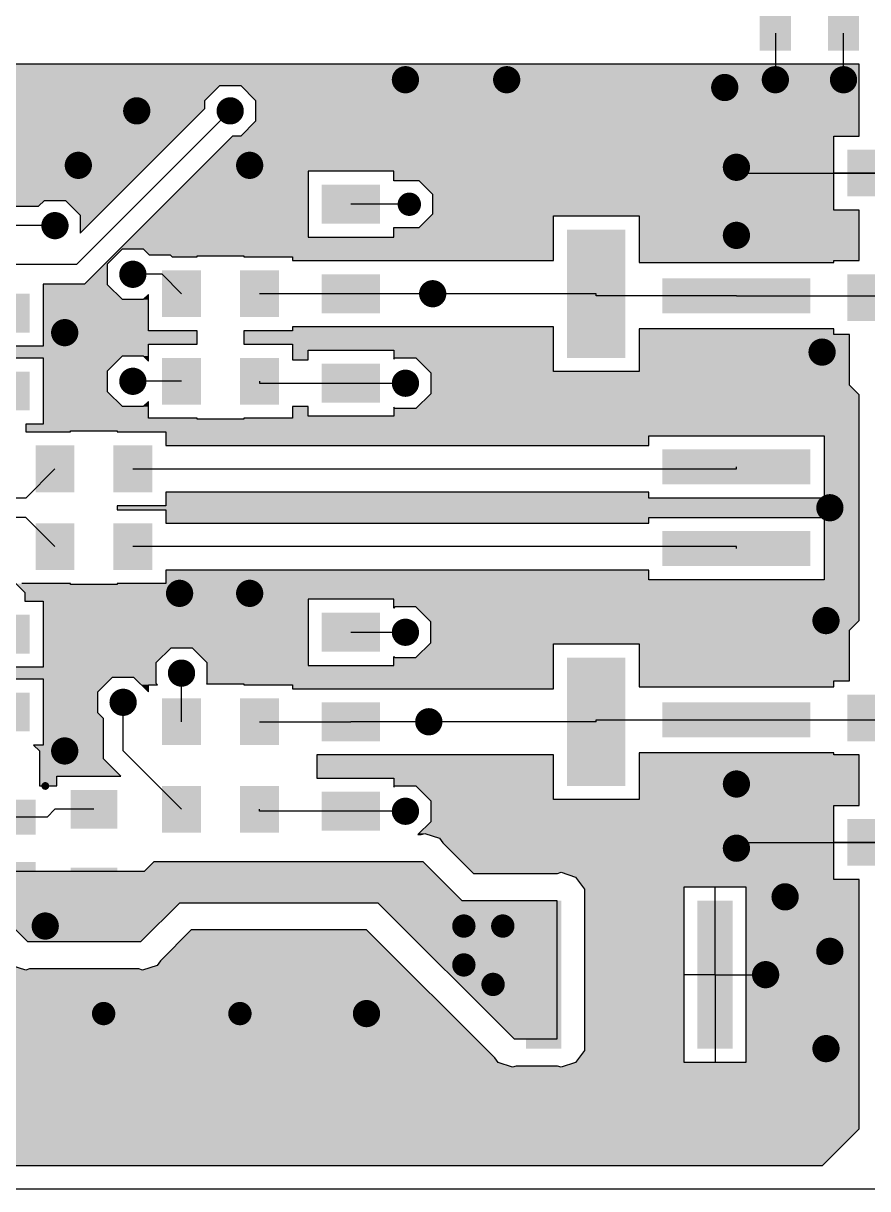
# Model space of a CAD drawing. Extents: x 295 to 953, y 10 to 290.
# Drawn here: x 735.9 to 779.2, y 80 to 139.9 of the extents above; entities that cross this region are included whole.
import ezdxf

# ---------------------------------------------------------------- set-up
doc = ezdxf.new("R2010")
doc.units = 0
doc.header["$LTSCALE"] = 5
doc.header["$MEASUREMENT"] = 0
doc.layers.get('0').update_dxf_attribs({"linetype": 'CONTINUOUS', "lineweight": 25})
doc.layers.add('16_COMP_GBR', color=4, linetype='CONTINUOUS')

msp = doc.modelspace()

# ---------------------------------------------------------------- linework, layer by layer
at = {"color": 7}
for points, const_width in [([(755.128, 137, 1), (755.828, 137, 1)], 0.7), ([(760.328, 137, 1), (761.028, 137, 1)], 0.7), ([(771.528, 136.6, 1), (772.228, 136.6, 1)], 0.7), ([(774.128, 137, 1), (774.828, 137, 1)], 0.7), ([(777.628, 137, 1), (778.328, 137, 1)], 0.7), ([(741.328, 135.4, 1), (742.028, 135.4, 1)], 0.7), ([(746.128, 135.4, 1), (746.828, 135.4, 1)], 0.7), ([(738.328, 132.6, 1), (739.028, 132.6, 1)], 0.7), ([(747.128, 132.6, 1), (747.828, 132.6, 1)], 0.7), ([(772.128, 132.5, 1), (772.828, 132.5, 1)], 0.7), ([(755.378, 130.6, 1), (755.978, 130.6, 1)], 0.6), ([(737.128, 129.5, 1), (737.828, 129.5, 1)], 0.7), ([(772.128, 129, 1), (772.828, 129, 1)], 0.7), ([(741.128, 127, 1), (741.828, 127, 1)], 0.7), ([(756.528, 126, 1), (757.228, 126, 1)], 0.7), ([(737.628, 124, 1), (738.328, 124, 1)], 0.7), ([(776.528, 123, 1), (777.228, 123, 1)], 0.7), ([(741.128, 121.5, 1), (741.828, 121.5, 1)], 0.7), ([(755.128, 121.4, 1), (755.828, 121.4, 1)], 0.7), ([(776.928, 115, 1), (777.628, 115, 1)], 0.7), ([(743.528, 110.6, 1), (744.228, 110.6, 1)], 0.7), ([(747.128, 110.6, 1), (747.828, 110.6, 1)], 0.7), ([(776.728, 109.2, 1), (777.428, 109.2, 1)], 0.7), ([(755.128, 108.6, 1), (755.828, 108.6, 1)], 0.7), ([(743.628, 106.5, 1), (744.328, 106.5, 1)], 0.7), ([(740.628, 105, 1), (741.328, 105, 1)], 0.7), ([(756.328, 104, 1), (757.028, 104, 1)], 0.7), ([(737.628, 102.5, 1), (738.328, 102.5, 1)], 0.7), ([(772.128, 100.8, 1), (772.828, 100.8, 1)], 0.7), ([(736.88, 100.7, 1), (737.08, 100.7, 1)], 0.2), ([(755.128, 99.4, 1), (755.828, 99.4, 1)], 0.7), ([(772.128, 97.5, 1), (772.828, 97.5, 1)], 0.7), ([(774.628, 95, 1), (775.328, 95, 1)], 0.7), ([(736.628, 93.5, 1), (737.328, 93.5, 1)], 0.7), ([(758.178, 93.5, 1), (758.778, 93.5, 1)], 0.6), ([(760.178, 93.5, 1), (760.778, 93.5, 1)], 0.6), ([(776.928, 92.2, 1), (777.628, 92.2, 1)], 0.7), ([(758.178, 91.5, 1), (758.778, 91.5, 1)], 0.6), ([(773.628, 91, 1), (774.328, 91, 1)], 0.7), ([(759.678, 90.5, 1), (760.278, 90.5, 1)], 0.6), ([(739.678, 89, 1), (740.278, 89, 1)], 0.6), ([(746.678, 89, 1), (747.278, 89, 1)], 0.6), ([(753.128, 89, 1), (753.828, 89, 1)], 0.7), ([(776.728, 87.2, 1), (777.428, 87.2, 1)], 0.7)]:
    msp.add_lwpolyline(points, format="xyb", close=True, dxfattribs=dict(at, const_width=const_width))
for points in [[(775.278, 140.3), (775.278, 138.5), (773.678, 140.3), (773.678, 138.5)], [(778.778, 140.3), (778.778, 138.5), (777.178, 140.3), (777.178, 138.5)], [(781.778, 133.4), (781.778, 131), (778.178, 133.4), (778.178, 131)], [(754.178, 131.6), (754.178, 129.6), (751.178, 131.6), (751.178, 129.6)], [(766.778, 129.3), (766.778, 122.7), (763.778, 129.3), (763.778, 122.7)], [(744.978, 127.2), (744.978, 124.8), (742.978, 127.2), (742.978, 124.8)], [(748.978, 127.2), (748.978, 124.8), (746.978, 127.2), (746.978, 124.8)], [(754.178, 127), (754.178, 125), (751.178, 127), (751.178, 125)], [(781.778, 127), (781.778, 124.6), (778.178, 127), (778.178, 124.6)], [(776.278, 126.8), (776.278, 125), (768.678, 126.8), (768.678, 125)], [(736.178, 126), (736.178, 124), (733.778, 126), (733.778, 124)], [(744.978, 122.7), (744.978, 120.3), (742.978, 122.7), (742.978, 120.3)], [(748.978, 122.7), (748.978, 120.3), (746.978, 122.7), (746.978, 120.3)], [(754.178, 122.4), (754.178, 120.4), (751.178, 122.4), (751.178, 120.4)], [(736.178, 122), (736.178, 120), (733.778, 122), (733.778, 120)], [(738.478, 118.2), (738.478, 115.8), (736.478, 118.2), (736.478, 115.8)], [(742.478, 118.2), (742.478, 115.8), (740.478, 118.2), (740.478, 115.8)], [(776.278, 118), (776.278, 116.2), (768.678, 118), (768.678, 116.2)], [(738.478, 114.2), (738.478, 111.8), (736.478, 114.2), (736.478, 111.8)], [(742.478, 114.2), (742.478, 111.8), (740.478, 114.2), (740.478, 111.8)], [(776.278, 113.8), (776.278, 112), (768.678, 113.8), (768.678, 112)], [(736.178, 109.5), (736.178, 107.5), (733.778, 109.5), (733.778, 107.5)], [(754.178, 109.6), (754.178, 107.6), (751.178, 109.6), (751.178, 107.6)], [(766.778, 107.3), (766.778, 100.7), (763.778, 107.3), (763.778, 100.7)], [(736.178, 105.5), (736.178, 103.5), (733.778, 105.5), (733.778, 103.5)], [(744.978, 105.2), (744.978, 102.8), (742.978, 105.2), (742.978, 102.8)], [(748.978, 105.2), (748.978, 102.8), (746.978, 105.2), (746.978, 102.8)], [(754.178, 105), (754.178, 103), (751.178, 105), (751.178, 103)], [(776.278, 105), (776.278, 103.2), (768.678, 105), (768.678, 103.2)], [(781.778, 105.4), (781.778, 103), (778.178, 105.4), (778.178, 103)], [(744.978, 100.7), (744.978, 98.3), (742.978, 100.7), (742.978, 98.3)], [(748.978, 100.7), (748.978, 98.3), (746.978, 100.7), (746.978, 98.3)], [(740.678, 100.5), (740.678, 98.5), (738.278, 100.5), (738.278, 98.5)], [(754.178, 100.4), (754.178, 98.4), (751.178, 100.4), (751.178, 98.4)], [(736.478, 100), (736.478, 98.2), (734.478, 100), (734.478, 98.2)], [(781.778, 99), (781.778, 96.6), (778.178, 99), (778.178, 96.6)], [(736.478, 96.8), (736.478, 95), (734.478, 96.8), (734.478, 95)], [(740.678, 96.5), (740.678, 94.5), (738.278, 96.5), (738.278, 94.5)], [(763.478, 94.8), (763.478, 87.2), (761.678, 94.8), (761.678, 87.2)], [(772.278, 94.8), (772.278, 87.2), (770.478, 94.8), (770.478, 87.2)]]:
    msp.add_solid(points, dxfattribs=at)
at = {"layer": '16_COMP_GBR', "color": 7}
for p, q in [((774.478, 139.4), (774.478, 137)), ((777.978, 137), (777.978, 139.4)), ((778.778, 137.8), (727.678, 137.8)), ((778.778, 134.1), (778.778, 137.8)), ((745.178, 135.938), (745.94, 136.7)), ((745.94, 136.7), (747.016, 136.7)), ((747.016, 136.7), (747.778, 135.938)), ((746.478, 135.4), (738.578, 127.5)), ((738.778, 129.114), (745.178, 135.514)), ((745.178, 135.514), (745.178, 135.938)), ((747.778, 135.938), (747.778, 134.862)), ((747.778, 134.862), (747.016, 134.1)), ((746.592, 134.1), (738.992, 126.5)), ((747.016, 134.1), (746.592, 134.1)), ((777.478, 134.1), (778.778, 134.1)), ((777.478, 130.3), (777.478, 134.1)), ((750.478, 132.3), (750.478, 128.9)), ((754.878, 132.3), (750.478, 132.3)), ((754.878, 131.8), (754.878, 132.3)), ((756.176, 131.8), (754.878, 131.8)), ((756.878, 131.098), (756.176, 131.8)), ((772.478, 132.2), (779.978, 132.2)), ((779.978, 132.2), (777.478, 132.2)), ((736.64, 130.5), (736.94, 130.8)), ((736.94, 130.8), (738.016, 130.8)), ((738.016, 130.8), (738.778, 130.038)), ((755.678, 130.6), (752.678, 130.6)), ((756.878, 130.102), (756.878, 131.098)), ((733.564, 130.5), (736.64, 130.5)), ((738.778, 130.038), (738.778, 129.114)), ((756.176, 129.4), (756.878, 130.102)), ((763.078, 130), (767.478, 130)), ((763.078, 127.7), (763.078, 130)), ((767.478, 130), (767.478, 127.6)), ((778.778, 130.3), (777.478, 130.3)), ((778.778, 127.7), (778.778, 130.3)), ((737.478, 129.5), (733.978, 129.5)), ((754.878, 129.4), (756.176, 129.4)), ((754.878, 128.9), (754.878, 129.4)), ((750.478, 128.9), (754.878, 128.9)), ((740.178, 127.538), (740.94, 128.3)), ((740.94, 128.3), (742.016, 128.3)), ((742.016, 128.3), (742.316, 128)), ((742.316, 128), (743.392, 128)), ((743.392, 128), (743.492, 127.9)), ((743.492, 127.9), (744.778, 127.9)), ((744.778, 127.95), (747.178, 127.95)), ((744.778, 127.9), (744.778, 127.95)), ((747.178, 127.95), (747.178, 127.9)), ((747.178, 127.9), (749.678, 127.9)), ((749.678, 127.9), (749.678, 127.7)), ((749.678, 127.7), (763.078, 127.7)), ((767.478, 127.6), (777.478, 127.6)), ((777.478, 127.7), (778.778, 127.7)), ((777.478, 127.6), (777.478, 127.7)), ((738.578, 127.5), (733.728, 127.5)), ((740.178, 126.462), (740.178, 127.538)), ((742.978, 127), (741.478, 127)), ((743.978, 126), (742.978, 127)), ((736.878, 126.5), (736.878, 123.3)), ((738.992, 126.5), (736.878, 126.5)), ((740.94, 125.7), (740.178, 126.462)), ((742.278, 125.962), (742.016, 125.7)), ((742.278, 124.1), (742.278, 125.962)), ((752.678, 126), (747.978, 126)), ((756.878, 126), (752.678, 126)), ((765.278, 126), (756.878, 126)), ((765.278, 125.9), (765.278, 126)), ((772.478, 125.9), (765.278, 125.9)), ((772.478, 125.9), (779.978, 125.9)), ((742.016, 125.7), (740.94, 125.7)), ((744.778, 124.1), (742.278, 124.1)), ((744.778, 123.4), (744.778, 124.1)), ((747.178, 124.1), (747.178, 123.4)), ((749.678, 124.1), (747.178, 124.1)), ((749.678, 124.3), (749.678, 124.1)), ((763.078, 124.3), (749.678, 124.3)), ((763.078, 122), (763.078, 124.3)), ((767.478, 124.2), (767.478, 122)), ((777.478, 124.2), (767.478, 124.2)), ((777.478, 123.9), (777.478, 124.2)), ((742.278, 123.4), (744.778, 123.4)), ((742.278, 122.538), (742.278, 123.4)), ((747.178, 123.4), (749.678, 123.4)), ((749.678, 123.4), (749.678, 122.6)), ((778.278, 123.9), (777.478, 123.9)), ((778.278, 121.296), (778.278, 123.9)), ((736.878, 123.3), (733.078, 123.3)), ((740.178, 122.038), (740.94, 122.8)), ((740.94, 122.8), (742.016, 122.8)), ((742.016, 122.8), (742.278, 122.538)), ((750.478, 123.1), (754.878, 123.1)), ((750.478, 122.6), (750.478, 123.1)), ((754.878, 123.1), (754.878, 122.638)), ((733.078, 122.7), (736.878, 122.7)), ((736.878, 122.7), (736.878, 119.3)), ((749.678, 122.6), (750.478, 122.6)), ((754.878, 122.638), (754.94, 122.7)), ((754.94, 122.7), (756.016, 122.7)), ((756.016, 122.7), (756.778, 121.938)), ((740.178, 120.962), (740.178, 122.038)), ((756.778, 121.938), (756.778, 120.862)), ((767.478, 122), (763.078, 122)), ((743.978, 121.5), (741.478, 121.5)), ((747.978, 121.5), (747.978, 121.4)), ((747.978, 121.4), (752.678, 121.4)), ((752.678, 121.4), (755.478, 121.4)), ((778.778, 120.796), (778.278, 121.296)), ((740.94, 120.2), (740.178, 120.962)), ((742.278, 120.462), (742.016, 120.2)), ((742.278, 119.6), (742.278, 120.462)), ((756.778, 120.862), (756.016, 120.1)), ((778.778, 109.204), (778.778, 120.796)), ((742.016, 120.2), (740.94, 120.2)), ((749.678, 120.2), (749.678, 119.6)), ((750.478, 120.2), (749.678, 120.2)), ((750.478, 119.7), (750.478, 120.2)), ((754.878, 120.162), (754.878, 119.7)), ((754.94, 120.1), (754.878, 120.162)), ((756.016, 120.1), (754.94, 120.1)), ((735.978, 119.3), (735.978, 118.9)), ((736.878, 119.3), (735.978, 119.3)), ((744.778, 119.6), (742.278, 119.6)), ((744.778, 119.55), (744.778, 119.6)), ((747.178, 119.55), (744.778, 119.55)), ((747.178, 119.6), (747.178, 119.55)), ((749.678, 119.6), (747.178, 119.6)), ((754.878, 119.7), (750.478, 119.7)), ((735.978, 118.9), (738.278, 118.9)), ((738.278, 118.95), (740.678, 118.95)), ((738.278, 118.9), (738.278, 118.95)), ((740.678, 118.95), (740.678, 118.9)), ((740.678, 118.9), (743.178, 118.9)), ((743.178, 118.9), (743.178, 118.2)), ((767.978, 118.7), (776.978, 118.7)), ((767.978, 118.2), (767.978, 118.7)), ((776.978, 118.7), (776.978, 115.5)), ((743.178, 118.2), (767.978, 118.2)), ((737.478, 117), (735.978, 115.5)), ((741.478, 117), (772.478, 117)), ((772.478, 117), (772.478, 117.1)), ((743.178, 115.8), (743.178, 115.1)), ((767.978, 115.8), (743.178, 115.8)), ((767.978, 115.5), (767.978, 115.8)), ((735.978, 115.5), (729.828, 115.5)), ((740.678, 115.1), (740.678, 114.9)), ((743.178, 115.1), (740.678, 115.1)), ((776.978, 115.5), (767.978, 115.5)), ((735.978, 114.5), (729.828, 114.5)), ((737.478, 113), (735.978, 114.5)), ((740.678, 114.9), (743.178, 114.9)), ((743.178, 114.9), (743.178, 114.2)), ((767.978, 114.5), (776.978, 114.5)), ((767.978, 114.2), (767.978, 114.5)), ((776.978, 114.5), (776.978, 111.3)), ((743.178, 114.2), (767.978, 114.2)), ((772.478, 113), (741.478, 113)), ((772.478, 112.9), (772.478, 113)), ((734.872, 111.7), (735.928, 110.644)), ((743.178, 111.8), (743.178, 111.1)), ((767.978, 111.8), (743.178, 111.8)), ((767.978, 111.3), (767.978, 111.8)), ((738.278, 111.1), (735.778, 111.1)), ((738.278, 111.05), (738.278, 111.1)), ((740.678, 111.05), (738.278, 111.05)), ((740.678, 111.1), (740.678, 111.05)), ((743.178, 111.1), (740.678, 111.1)), ((776.978, 111.3), (767.978, 111.3)), ((735.928, 110.644), (735.928, 110.2)), ((750.478, 110.3), (750.478, 106.9)), ((754.878, 110.3), (750.478, 110.3)), ((754.878, 109.838), (754.878, 110.3)), ((735.928, 110.2), (736.878, 110.2)), ((736.878, 110.2), (736.878, 106.8)), ((754.94, 109.9), (754.878, 109.838)), ((756.016, 109.9), (754.94, 109.9)), ((756.778, 109.138), (756.016, 109.9)), ((756.778, 108.062), (756.778, 109.138)), ((778.278, 108.704), (778.778, 109.204)), ((752.678, 108.6), (755.478, 108.6)), ((778.278, 106.1), (778.278, 108.704)), ((756.016, 107.3), (756.778, 108.062)), ((763.078, 108), (767.478, 108)), ((763.078, 105.7), (763.078, 108)), ((767.478, 108), (767.478, 105.8)), ((742.678, 107.038), (743.44, 107.8)), ((743.44, 107.8), (744.516, 107.8)), ((744.516, 107.8), (745.278, 107.038)), ((754.878, 107.362), (754.94, 107.3)), ((754.878, 106.9), (754.878, 107.362)), ((754.94, 107.3), (756.016, 107.3)), ((736.878, 106.8), (733.478, 106.8)), ((742.678, 105.962), (742.678, 107.038)), ((745.278, 107.038), (745.278, 105.962)), ((750.478, 106.9), (754.878, 106.9)), ((733.478, 106.2), (736.878, 106.2)), ((736.878, 106.2), (736.878, 102.8)), ((739.678, 105.538), (740.44, 106.3)), ((740.44, 106.3), (741.516, 106.3)), ((741.516, 106.3), (742.278, 105.538)), ((743.978, 104), (743.978, 106.5)), ((777.478, 106.1), (778.278, 106.1)), ((777.478, 105.8), (777.478, 106.1)), ((739.678, 104.462), (739.678, 105.538)), ((742.278, 105.9), (742.74, 105.9)), ((742.278, 105.538), (742.278, 105.9)), ((742.74, 105.9), (742.678, 105.962)), ((745.278, 105.962), (745.266, 105.95)), ((745.266, 105.95), (747.178, 105.95)), ((747.178, 105.95), (747.178, 105.9)), ((747.178, 105.9), (749.678, 105.9)), ((749.678, 105.9), (749.678, 105.7)), ((749.678, 105.7), (763.078, 105.7)), ((767.478, 105.8), (777.478, 105.8)), ((740.978, 102.5), (740.978, 105)), ((739.978, 104.162), (739.678, 104.462)), ((739.978, 102.086), (739.978, 104.162)), ((747.978, 104), (752.678, 104)), ((756.678, 104), (752.678, 104)), ((765.278, 104), (756.678, 104)), ((765.278, 104.1), (772.478, 104.1)), ((765.278, 104), (765.278, 104.1)), ((772.478, 104.1), (779.978, 104.1)), ((736.376, 102.8), (736.678, 102.498)), ((736.878, 102.8), (736.376, 102.8)), ((736.678, 102.498), (736.678, 100.7)), ((743.978, 99.5), (740.978, 102.5)), ((740.864, 101.2), (739.978, 102.086)), ((750.928, 102.3), (750.928, 101.1)), ((763.078, 102.3), (750.928, 102.3)), ((763.078, 100), (763.078, 102.3)), ((767.478, 102.4), (767.478, 100)), ((777.478, 102.4), (767.478, 102.4)), ((777.478, 102.3), (777.478, 102.4)), ((778.778, 102.3), (777.478, 102.3)), ((778.778, 99.7), (778.778, 102.3)), ((736.678, 100.7), (736.98, 100.7)), ((736.98, 100.7), (737.578, 100.7)), ((737.578, 101.2), (740.864, 101.2)), ((737.578, 100.7), (737.578, 101.2)), ((750.928, 101.1), (754.878, 101.1)), ((754.878, 101.1), (754.878, 100.638)), ((754.878, 100.638), (754.94, 100.7)), ((754.94, 100.7), (756.016, 100.7)), ((756.016, 100.7), (756.778, 99.938)), ((737.078, 99.1), (737.478, 99.5)), ((739.478, 99.5), (737.478, 99.5)), ((747.978, 99.4), (747.978, 99.5)), ((756.778, 99.938), (756.778, 98.862)), ((767.478, 100), (763.078, 100)), ((777.478, 99.7), (778.778, 99.7)), ((777.478, 95.9), (777.478, 99.7)), ((737.078, 99.1), (735.478, 99.1)), ((752.678, 99.4), (747.978, 99.4)), ((755.478, 99.4), (752.678, 99.4)), ((756.778, 98.862), (756.116, 98.2)), ((756.288, 98.2), (756.478, 98.262)), ((756.478, 98.262), (757.22, 98.02)), ((756.116, 98.2), (756.288, 98.2)), ((757.22, 98.02), (757.394, 97.782)), ((757.394, 97.782), (758.976, 96.2)), ((772.478, 97.8), (779.978, 97.8)), ((779.978, 97.8), (777.478, 97.8)), ((742.56, 96.8), (742.06, 96.3)), ((756.396, 96.8), (742.56, 96.8)), ((758.396, 94.8), (756.396, 96.8)), ((742.06, 96.3), (734.678, 96.3)), ((758.976, 96.2), (763.288, 96.2)), ((763.288, 96.2), (763.478, 96.262)), ((763.478, 96.262), (764.22, 96.02)), ((764.22, 96.02), (764.678, 95.39)), ((778.778, 95.9), (777.478, 95.9)), ((778.778, 83.082), (778.778, 95.9)), ((764.678, 95.39), (764.678, 87.11)), ((769.778, 95.5), (769.778, 86.5)), ((772.978, 95.5), (769.778, 95.5)), ((771.378, 91), (771.378, 95.5)), ((772.978, 86.5), (772.978, 95.5)), ((741.896, 92.7), (743.896, 94.7)), ((743.896, 94.7), (754.06, 94.7)), ((754.06, 94.7), (761.06, 87.7)), ((763.278, 94.8), (758.396, 94.8)), ((763.278, 87.7), (763.278, 94.8)), ((734.678, 94.082), (736.06, 92.7)), ((744.476, 93.3), (742.892, 91.718)), ((753.48, 93.3), (744.476, 93.3)), ((760.064, 86.718), (753.48, 93.3)), ((736.06, 92.7), (741.896, 92.7)), ((742.892, 91.718), (742.72, 91.48)), ((735.978, 91.238), (735.236, 91.48)), ((736.168, 91.3), (735.978, 91.238)), ((741.788, 91.3), (736.168, 91.3)), ((741.978, 91.238), (741.788, 91.3)), ((742.72, 91.48), (741.978, 91.238)), ((771.378, 91), (769.778, 91)), ((771.378, 91), (773.978, 91)), ((771.378, 91), (771.378, 86.5)), ((771.378, 91), (772.978, 91)), ((761.06, 87.7), (763.278, 87.7)), ((764.678, 87.11), (764.22, 86.48)), ((760.236, 86.48), (760.064, 86.718)), ((760.978, 86.238), (760.236, 86.48)), ((761.168, 86.3), (760.978, 86.238)), ((763.288, 86.3), (761.168, 86.3)), ((763.478, 86.238), (763.288, 86.3)), ((764.22, 86.48), (763.478, 86.238)), ((769.778, 86.5), (772.978, 86.5)), ((776.896, 81.2), (778.778, 83.082)), ((642.56, 81.2), (776.896, 81.2)), ((557.478, 80), (807.478, 80))]:
    msp.add_line(p, q, dxfattribs=at)
for points in [[(727.678, 137.6), (727.678, 137.8), (778.778, 137.6), (778.778, 137.8)], [(727.678, 137.8), (727.678, 137.8), (778.778, 137.8), (754.878, 137.8)], [(732.378, 136.7), (732.378, 137.6), (778.778, 136.7), (778.778, 137.6)], [(732.378, 135.938), (732.378, 136.7), (745.178, 135.938), (745.94, 136.7)], [(732.378, 136.7), (732.378, 136.7), (745.94, 136.7), (747.016, 136.7)], [(747.778, 135.938), (747.016, 136.7), (778.778, 135.938), (778.778, 136.7)], [(732.378, 135.514), (732.378, 135.938), (745.178, 135.514), (745.178, 135.938)], [(732.378, 133.4), (732.378, 135.514), (743.064, 133.4), (745.178, 135.514)], [(747.778, 134.862), (747.778, 135.938), (778.778, 134.862), (778.778, 135.938)], [(747.016, 134.1), (747.778, 134.862), (778.778, 134.1), (778.778, 134.862)], [(744.792, 132.3), (746.592, 134.1), (777.478, 132.3), (777.478, 134.1)], [(746.592, 134.1), (746.592, 134.1), (777.478, 134.1), (778.778, 134.1)], [(727.078, 133.2), (727.078, 133.4), (742.864, 133.2), (743.064, 133.4)], [(730.678, 130.8), (730.678, 133.2), (740.463, 130.8), (742.864, 133.2)], [(741.392, 128.9), (744.792, 132.3), (750.478, 128.9), (750.478, 132.3)], [(744.792, 132.3), (744.792, 132.3), (750.478, 132.3), (754.878, 132.3)], [(754.878, 131.8), (754.878, 132.3), (777.478, 131.8), (777.478, 132.3)], [(756.878, 131.098), (756.176, 131.8), (777.478, 131.098), (777.478, 131.8)], [(730.678, 130.5), (730.678, 130.8), (736.64, 130.5), (736.94, 130.8)], [(730.678, 130.8), (730.678, 130.8), (736.94, 130.8), (738.016, 130.8)], [(738.778, 130.038), (738.016, 130.8), (739.701, 130.038), (740.463, 130.8)], [(756.878, 130.3), (756.878, 131.098), (777.478, 130.3), (777.478, 131.098)], [(730.678, 130.5), (730.678, 130.5), (733.564, 130.5), (736.64, 130.5)], [(738.778, 129.114), (738.778, 130.038), (738.778, 129.114), (739.701, 130.038)], [(756.176, 129.4), (756.775, 130), (763.078, 129.4), (763.078, 130)], [(756.775, 130), (756.776, 130), (763.078, 130), (767.478, 130)], [(756.776, 130), (756.878, 130.102), (778.778, 130), (778.778, 130.102)], [(756.878, 130.102), (756.878, 130.3), (778.778, 130.102), (778.778, 130.3)], [(756.878, 130.3), (756.878, 130.3), (778.778, 130.3), (777.478, 130.3)], [(767.478, 127.7), (767.478, 130), (778.778, 127.7), (778.778, 130)], [(754.878, 128.9), (754.878, 129.4), (763.078, 128.9), (763.078, 129.4)], [(740.792, 128.3), (741.392, 128.9), (763.078, 128.3), (763.078, 128.9)], [(740.03, 127.538), (740.792, 128.3), (740.178, 127.538), (740.94, 128.3)], [(740.792, 128.3), (740.792, 128.3), (740.94, 128.3), (742.016, 128.3)], [(742.316, 128), (742.016, 128.3), (763.078, 128), (763.078, 128.3)], [(743.442, 127.95), (743.392, 128), (763.078, 127.95), (763.078, 128)], [(743.492, 127.9), (743.442, 127.95), (744.778, 127.9), (744.778, 127.95)], [(743.442, 127.95), (743.442, 127.95), (744.778, 127.95), (747.178, 127.95)], [(747.178, 127.9), (747.178, 127.95), (763.078, 127.9), (763.078, 127.95)], [(749.678, 127.7), (749.678, 127.9), (763.078, 127.7), (763.078, 127.9)], [(767.478, 127.6), (767.478, 127.7), (777.478, 127.6), (777.478, 127.7)], [(767.478, 127.7), (767.478, 127.7), (777.478, 127.7), (778.778, 127.7)], [(738.992, 126.5), (740.03, 127.538), (740.178, 126.5), (740.178, 127.538)], [(736.878, 126.462), (736.878, 126.5), (740.178, 126.462), (740.178, 126.5)], [(736.878, 125.7), (736.878, 126.462), (740.94, 125.7), (740.178, 126.462)], [(742.016, 125.7), (742.278, 125.962), (742.278, 125.7), (742.278, 125.962)], [(736.878, 124.1), (736.878, 125.7), (742.278, 124.1), (742.278, 125.7)], [(736.878, 123.4), (736.878, 124.1), (744.778, 123.4), (744.778, 124.1)], [(736.878, 124.1), (736.878, 124.1), (744.778, 124.1), (742.278, 124.1)], [(747.178, 123.4), (747.178, 124.1), (763.078, 123.4), (763.078, 124.1)], [(749.678, 124.1), (749.678, 124.3), (763.078, 124.1), (763.078, 124.3)], [(749.678, 124.3), (749.678, 124.3), (763.078, 124.3), (749.678, 124.3)], [(767.478, 123.9), (767.478, 124.2), (777.478, 123.9), (777.478, 124.2)], [(767.478, 124.2), (767.478, 124.2), (777.478, 124.2), (767.478, 124.2)], [(736.878, 123.3), (736.878, 123.4), (742.278, 123.3), (742.278, 123.4)], [(736.878, 123.4), (736.878, 123.4), (742.278, 123.4), (744.778, 123.4)], [(749.678, 123.1), (749.678, 123.4), (763.078, 123.1), (763.078, 123.4)], [(767.478, 122), (767.478, 123.9), (778.278, 122), (778.278, 123.9)], [(767.478, 123.9), (767.478, 123.9), (778.278, 123.9), (777.478, 123.9)], [(732.092, 122.7), (732.192, 122.8), (740.84, 122.7), (740.94, 122.8)], [(732.192, 122.8), (732.692, 123.3), (742.277, 122.8), (742.278, 123.3)], [(732.192, 122.8), (732.192, 122.8), (740.94, 122.8), (742.016, 122.8)], [(742.277, 122.538), (742.016, 122.8), (742.277, 122.538), (742.277, 122.8)], [(749.678, 122.6), (749.678, 123.1), (750.478, 122.6), (750.478, 123.1)], [(749.678, 123.1), (749.678, 123.1), (750.478, 123.1), (754.878, 123.1)], [(754.878, 122.7), (754.878, 123.1), (763.078, 122.7), (763.078, 123.1)], [(732.092, 122.7), (732.092, 122.7), (733.078, 122.7), (736.878, 122.7)], [(736.878, 122.038), (736.878, 122.7), (740.178, 122.038), (740.84, 122.7)], [(754.878, 122.638), (754.878, 122.7), (754.878, 122.638), (754.94, 122.7)], [(754.878, 122.7), (754.878, 122.7), (754.94, 122.7), (756.016, 122.7)], [(756.716, 122), (756.016, 122.7), (763.078, 122), (763.078, 122.7)], [(736.878, 120.962), (736.878, 122.038), (740.178, 120.962), (740.178, 122.038)], [(756.778, 121.938), (756.716, 122), (778.278, 121.938), (778.278, 122)], [(756.778, 121.296), (756.778, 121.938), (778.278, 121.296), (778.278, 121.938)], [(756.778, 120.862), (756.778, 121.296), (778.712, 120.862), (778.278, 121.296)], [(736.878, 120.2), (736.878, 120.962), (740.94, 120.2), (740.178, 120.962)], [(742.016, 120.2), (742.278, 120.462), (742.278, 120.2), (742.278, 120.462)], [(756.016, 120.1), (756.712, 120.796), (778.778, 120.1), (778.778, 120.796)], [(756.712, 120.796), (756.778, 120.862), (778.778, 120.796), (778.712, 120.862)], [(736.878, 119.6), (736.878, 120.2), (742.278, 119.6), (742.278, 120.2)], [(749.678, 119.7), (749.678, 120.2), (750.478, 119.7), (750.478, 120.2)], [(749.678, 120.2), (749.678, 120.2), (750.478, 120.2), (749.678, 120.2)], [(754.878, 120.1), (754.878, 120.162), (754.94, 120.1), (754.878, 120.162)], [(754.878, 119.7), (754.878, 120.1), (778.778, 119.7), (778.778, 120.1)], [(735.978, 118.95), (735.978, 119.3), (778.778, 118.95), (778.778, 119.3)], [(736.878, 119.55), (736.878, 119.6), (744.778, 119.55), (744.778, 119.6)], [(736.878, 119.6), (736.878, 119.6), (744.778, 119.6), (742.278, 119.6)], [(736.878, 119.3), (736.878, 119.55), (778.778, 119.3), (778.778, 119.55)], [(747.178, 119.55), (747.178, 119.6), (778.778, 119.55), (778.778, 119.6)], [(749.678, 119.6), (749.678, 119.7), (778.778, 119.6), (778.778, 119.7)], [(735.978, 118.9), (735.978, 118.95), (738.278, 118.9), (738.278, 118.95)], [(735.978, 118.95), (735.978, 118.95), (738.278, 118.95), (740.678, 118.95)], [(740.678, 118.9), (740.678, 118.95), (778.778, 118.9), (778.778, 118.95)], [(743.178, 118.7), (743.178, 118.9), (778.778, 118.7), (778.778, 118.9)], [(743.178, 118.2), (743.178, 118.7), (767.978, 118.2), (767.978, 118.7)], [(743.178, 118.7), (743.178, 118.7), (767.978, 118.7), (776.978, 118.7)], [(776.978, 115.5), (776.978, 118.7), (778.778, 115.5), (778.778, 118.7)], [(743.178, 115.5), (743.178, 115.8), (767.978, 115.5), (767.978, 115.8)], [(743.178, 115.8), (743.178, 115.8), (767.978, 115.8), (743.178, 115.8)], [(740.678, 114.9), (740.678, 115.1), (778.778, 114.9), (778.778, 115.1)], [(743.178, 115.1), (743.178, 115.5), (778.778, 115.1), (778.778, 115.5)], [(743.178, 114.5), (743.178, 114.9), (778.778, 114.5), (778.778, 114.9)], [(743.178, 114.2), (743.178, 114.5), (767.978, 114.2), (767.978, 114.5)], [(743.178, 114.5), (743.178, 114.5), (767.978, 114.5), (776.978, 114.5)], [(776.978, 111.3), (776.978, 114.5), (778.778, 111.3), (778.778, 114.5)], [(743.178, 111.3), (743.178, 111.8), (767.978, 111.3), (767.978, 111.8)], [(743.178, 111.8), (743.178, 111.8), (767.978, 111.8), (754.878, 111.8)], [(743.178, 111.8), (743.178, 111.8), (754.878, 111.8), (743.178, 111.8)], [(735.522, 111.05), (735.472, 111.1), (738.278, 111.05), (738.278, 111.1)], [(735.472, 111.1), (735.472, 111.1), (738.278, 111.1), (735.778, 111.1)], [(735.928, 110.644), (735.522, 111.05), (778.778, 110.644), (778.778, 111.05)], [(740.678, 111.05), (740.678, 111.1), (778.778, 111.05), (778.778, 111.1)], [(743.178, 111.1), (743.178, 111.3), (778.778, 111.1), (778.778, 111.3)], [(735.928, 110.3), (735.928, 110.644), (778.778, 110.3), (778.778, 110.644)], [(735.928, 110.2), (735.928, 110.3), (750.478, 110.2), (750.478, 110.3)], [(735.928, 110.3), (735.928, 110.3), (750.478, 110.3), (754.878, 110.3)], [(754.878, 109.9), (754.878, 110.3), (778.778, 109.9), (778.778, 110.3)], [(736.878, 107.8), (736.878, 110.2), (750.478, 107.8), (750.478, 110.2)], [(754.878, 109.838), (754.878, 109.9), (754.878, 109.838), (754.94, 109.9)], [(754.878, 109.9), (754.878, 109.9), (754.94, 109.9), (756.016, 109.9)], [(756.712, 109.204), (756.016, 109.9), (778.778, 109.204), (778.778, 109.9)], [(756.778, 109.138), (756.712, 109.204), (778.712, 109.138), (778.778, 109.204)], [(756.778, 108.704), (756.778, 109.138), (778.278, 108.704), (778.712, 109.138)], [(756.778, 108.062), (756.778, 108.704), (778.278, 108.062), (778.278, 108.704)], [(756.016, 107.3), (756.715, 108), (763.078, 107.3), (763.078, 108)], [(756.715, 108), (756.716, 108), (763.078, 108), (767.478, 108)], [(756.716, 108), (756.778, 108.062), (778.278, 108), (778.278, 108.062)], [(767.478, 106.1), (767.478, 108), (778.278, 106.1), (778.278, 108)], [(736.878, 107.038), (736.878, 107.8), (742.678, 107.038), (743.44, 107.8)], [(736.878, 107.8), (736.878, 107.8), (743.44, 107.8), (744.516, 107.8)], [(745.278, 107.038), (744.516, 107.8), (750.478, 107.038), (750.478, 107.8)], [(754.878, 107.3), (754.878, 107.362), (754.94, 107.3), (754.878, 107.362)], [(754.878, 106.9), (754.878, 107.3), (763.078, 106.9), (763.078, 107.3)], [(733.478, 106.3), (733.478, 106.8), (742.678, 106.3), (742.678, 106.8)], [(736.878, 106.8), (736.878, 107.038), (742.678, 106.8), (742.678, 107.038)], [(745.278, 106.9), (745.278, 107.038), (750.478, 106.9), (750.478, 107.038)], [(745.278, 105.962), (745.278, 106.9), (763.078, 105.962), (763.078, 106.9)], [(733.478, 106.2), (733.478, 106.3), (740.34, 106.2), (740.44, 106.3)], [(733.478, 106.3), (733.478, 106.3), (740.44, 106.3), (741.516, 106.3)], [(736.878, 105.538), (736.878, 106.2), (739.678, 105.538), (740.34, 106.2)], [(741.854, 105.962), (741.516, 106.3), (742.678, 105.962), (742.678, 106.3)], [(767.478, 105.8), (767.478, 106.1), (777.478, 105.8), (777.478, 106.1)], [(767.478, 106.1), (767.478, 106.1), (777.478, 106.1), (778.278, 106.1)], [(736.878, 104.462), (736.878, 105.538), (739.678, 104.462), (739.678, 105.538)], [(741.916, 105.9), (741.854, 105.962), (742.739, 105.9), (742.678, 105.962)], [(742.277, 105.538), (741.916, 105.9), (742.277, 105.538), (742.278, 105.9)], [(741.916, 105.9), (741.916, 105.9), (742.278, 105.9), (742.739, 105.9)], [(745.266, 105.95), (745.278, 105.962), (763.078, 105.95), (763.078, 105.962)], [(747.178, 105.9), (747.178, 105.95), (763.078, 105.9), (763.078, 105.95)], [(749.678, 105.7), (749.678, 105.9), (763.078, 105.7), (763.078, 105.9)], [(736.878, 104.162), (736.878, 104.462), (739.978, 104.162), (739.678, 104.462)], [(736.878, 102.8), (736.878, 104.162), (739.978, 102.8), (739.978, 104.162)], [(736.678, 102.498), (736.376, 102.8), (739.978, 102.498), (739.978, 102.8)], [(736.678, 102.086), (736.678, 102.498), (739.978, 102.086), (739.978, 102.498)], [(736.678, 101.2), (736.678, 102.086), (740.863, 101.2), (739.978, 102.086)], [(750.928, 101.1), (750.928, 102.3), (763.078, 101.1), (763.078, 102.3)], [(750.928, 102.3), (750.928, 102.3), (763.078, 102.3), (750.928, 102.3)], [(767.478, 102.3), (767.478, 102.4), (777.478, 102.3), (777.478, 102.4)], [(767.478, 102.4), (767.478, 102.4), (777.478, 102.4), (772.978, 102.4)], [(767.478, 102.4), (767.478, 102.4), (772.978, 102.4), (767.478, 102.4)], [(767.478, 100), (767.478, 102.3), (778.778, 100), (778.778, 102.3)], [(767.478, 102.3), (767.478, 102.3), (778.778, 102.3), (777.478, 102.3)], [(736.678, 100.7), (736.678, 101.2), (737.578, 100.7), (737.578, 101.2)], [(736.678, 101.2), (736.678, 101.2), (737.578, 101.2), (740.863, 101.2)], [(754.878, 100.7), (754.878, 101.1), (763.078, 100.7), (763.078, 101.1)], [(754.878, 100.638), (754.878, 100.7), (754.878, 100.638), (754.94, 100.7)], [(754.878, 100.7), (754.878, 100.7), (754.94, 100.7), (756.016, 100.7)], [(756.716, 100), (756.016, 100.7), (763.078, 100), (763.078, 100.7)], [(756.778, 99.938), (756.716, 100), (778.778, 99.938), (778.778, 100)], [(756.778, 99.7), (756.778, 99.938), (778.778, 99.7), (778.778, 99.938)], [(756.778, 98.862), (756.778, 99.7), (777.478, 98.862), (777.478, 99.7)], [(756.778, 99.7), (756.778, 99.7), (777.478, 99.7), (778.778, 99.7)], [(756.178, 98.262), (756.778, 98.862), (777.478, 98.262), (777.478, 98.862)], [(756.116, 98.2), (756.178, 98.262), (756.288, 98.2), (756.478, 98.262)], [(757.22, 98.02), (756.478, 98.262), (777.478, 98.02), (777.478, 98.262)], [(757.394, 97.782), (757.22, 98.02), (777.478, 97.782), (777.478, 98.02)], [(758.914, 96.262), (757.394, 97.782), (777.478, 96.262), (777.478, 97.782)], [(742.06, 96.3), (742.56, 96.8), (756.896, 96.3), (756.396, 96.8)], [(742.56, 96.8), (742.56, 96.8), (756.396, 96.8), (742.56, 96.8)], [(734.678, 94.8), (734.678, 96.3), (758.396, 94.8), (756.896, 96.3)], [(758.976, 96.2), (758.914, 96.262), (763.288, 96.2), (763.478, 96.262)], [(764.22, 96.02), (763.478, 96.262), (777.478, 96.02), (777.478, 96.262)], [(764.307, 95.9), (764.22, 96.02), (777.478, 95.9), (777.478, 96.02)], [(764.598, 95.5), (764.307, 95.9), (778.778, 95.5), (778.778, 95.9)], [(764.307, 95.9), (764.307, 95.9), (778.778, 95.9), (777.478, 95.9)], [(764.678, 95.39), (764.598, 95.5), (769.778, 95.39), (769.778, 95.5)], [(764.598, 95.5), (764.598, 95.5), (769.778, 95.5), (772.978, 95.5)], [(764.678, 87.11), (764.678, 95.39), (769.778, 87.11), (769.778, 95.39)], [(772.978, 86.5), (772.978, 95.5), (778.778, 86.5), (778.778, 95.5)], [(734.678, 94.7), (734.678, 94.8), (763.278, 94.7), (763.278, 94.8)], [(734.678, 94.8), (734.678, 94.8), (763.278, 94.8), (758.396, 94.8)], [(734.678, 94.082), (734.678, 94.7), (743.278, 94.082), (743.896, 94.7)], [(734.678, 94.7), (734.678, 94.7), (743.896, 94.7), (754.06, 94.7)], [(761.06, 87.7), (754.06, 94.7), (763.278, 87.7), (763.278, 94.7)], [(736.06, 92.7), (734.678, 94.082), (741.896, 92.7), (743.278, 94.082)], [(742.892, 91.718), (744.476, 93.3), (755.062, 91.718), (753.48, 93.3)], [(744.476, 93.3), (744.476, 93.3), (753.48, 93.3), (744.476, 93.3)], [(742.72, 91.48), (742.892, 91.718), (755.3, 91.48), (755.062, 91.718)], [(729.478, 91.238), (729.478, 91.48), (735.978, 91.238), (735.236, 91.48)], [(729.478, 90.878), (729.478, 91.238), (755.902, 90.878), (755.542, 91.238)], [(735.978, 91.238), (736.168, 91.3), (741.978, 91.238), (741.788, 91.3)], [(741.978, 91.238), (742.72, 91.48), (755.542, 91.238), (755.3, 91.48)], [(728.6, 90), (729.478, 90.878), (756.781, 90), (755.902, 90.878)], [(726.678, 89.6), (726.678, 90), (757.181, 89.6), (756.781, 90)], [(722.178, 89.4), (722.178, 89.6), (757.381, 89.4), (757.181, 89.6)], [(726.678, 86.718), (726.678, 89.4), (760.064, 86.718), (757.381, 89.4)], [(764.234, 86.5), (764.678, 87.11), (769.778, 86.5), (769.778, 87.11)], [(726.678, 86.48), (726.678, 86.718), (760.236, 86.48), (760.064, 86.718)], [(726.678, 86.238), (726.678, 86.48), (760.978, 86.238), (760.236, 86.48)], [(760.978, 86.238), (761.168, 86.3), (763.478, 86.238), (763.288, 86.3)], [(763.478, 86.238), (764.22, 86.48), (778.778, 86.238), (778.778, 86.48)], [(764.22, 86.48), (764.234, 86.5), (778.778, 86.48), (778.778, 86.5)], [(726.678, 85.6), (726.678, 86.238), (778.778, 85.6), (778.778, 86.238)], [(726.178, 85.002), (726.178, 85.6), (778.778, 85.002), (778.778, 85.6)], [(724.476, 83.3), (726.178, 85.002), (778.778, 83.3), (778.778, 85.002)], [(640.678, 83.082), (640.678, 83.3), (778.778, 83.082), (778.778, 83.3)], [(642.56, 81.2), (640.678, 83.082), (776.896, 81.2), (778.778, 83.082)]]:
    msp.add_solid(points, dxfattribs=at)

doc.saveas('drawing.dxf')
